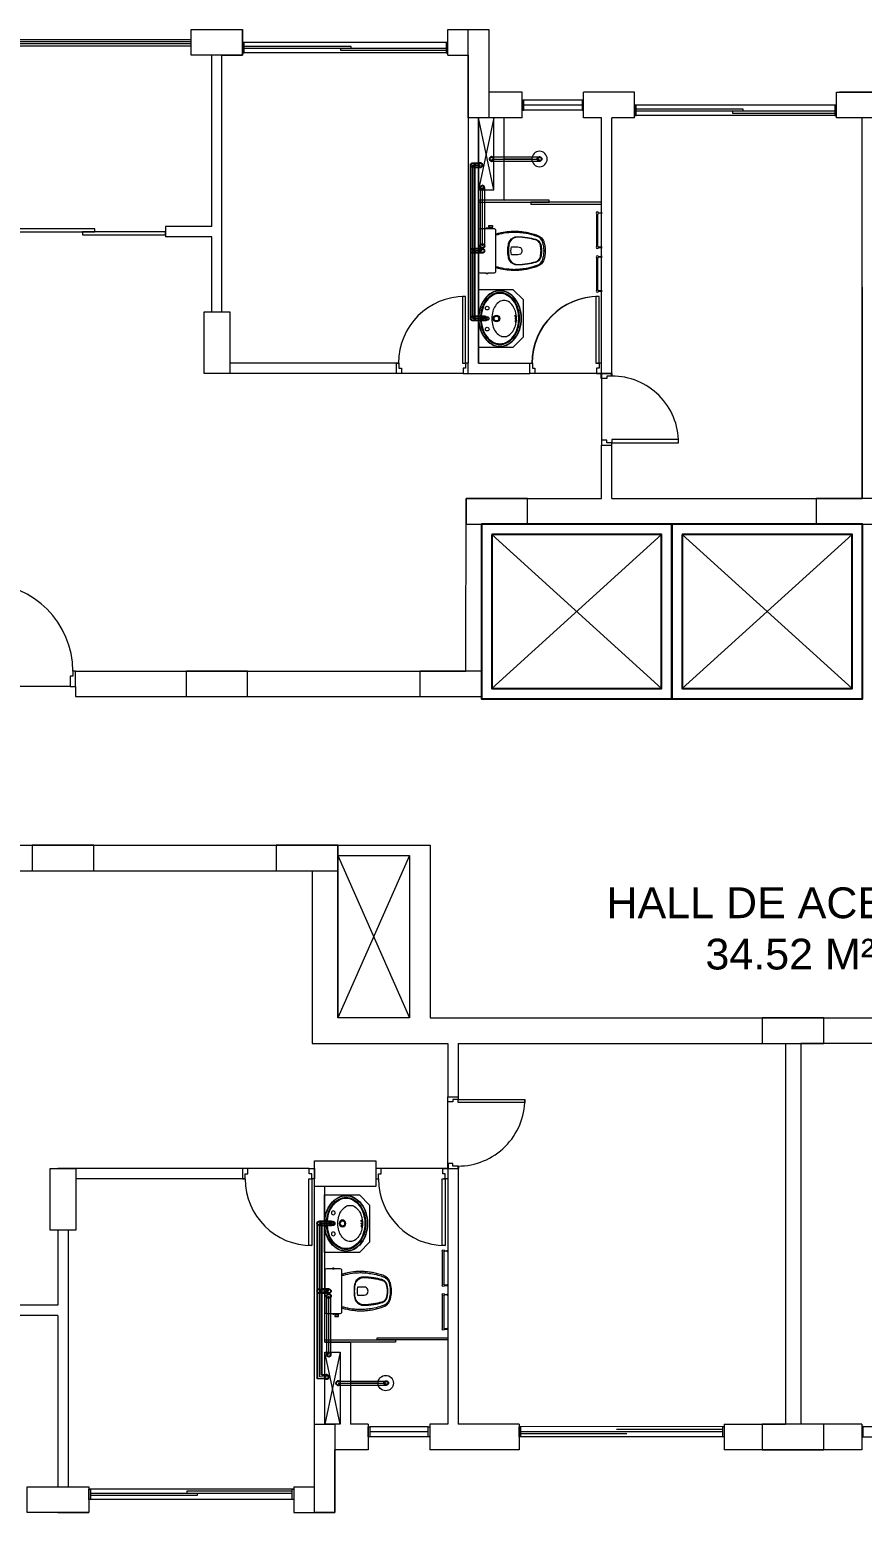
# Model space of a CAD drawing. Header units: millimetres. Extents: x 2878 to 6301, y 540 to 1980.
# Drawn here: x 2934.37 to 2942.49, y 801.2 to 815.65 of the extents above; entities that cross this region are included whole.
import ezdxf

# ---------------------------------------------------------------- set-up
doc = ezdxf.new("R2010")
doc.units = ezdxf.units.MM
doc.header["$LTSCALE"] = 4
for name, color, linetype, lineweight in [('ALVENARIA', 4, 'Continuous', 20), ('ALVENARIA EM VISTA', 1, 'Continuous', 5), ('COTAS', 35, 'Continuous', 5), ('grosso', 1, 'Continuous', 25), ('JANELA', 2, 'Continuous', 20), ('PILAR', 1, 'Continuous', 5), ('PORTA', 2, 'Continuous', 20), ('SOLEIRA', 1, 'Continuous', 5)]:
    doc.layers.add(name, color=color, linetype=linetype, lineweight=lineweight)
doc.styles.get("Standard").update_dxf_attribs({"font": 'arial.ttf'})

# ---------------------------------------------------------------- blocks, each defined once
blk = doc.blocks.new('Pia22')
at = {"layer": 'COTAS'}
for points in [[(0, -0.409, 0.077226), (0.105, -0.393, 0.087001), (0.188, -0.349, 0.105687), (0.247, -0.28, 0.12418), (0.266, -0.204, 0.12418), (0.247, -0.129, 0.105687), (0.188, -0.06, 0.087001), (0.105, -0.016, 0.077226), (0, 0, 0.077226), (-0.105, -0.016, 0.087001), (-0.188, -0.06, 0.105687), (-0.247, -0.129, 0.12418), (-0.266, -0.204, 0.12418), (-0.247, -0.28, 0.105687), (-0.188, -0.349, 0.087001), (-0.105, -0.393, 0.077226)], [(0, -0.406, 0.077226), (0.104, -0.39, 0.087001), (0.186, -0.347, 0.105687), (0.245, -0.279, 0.12418), (0.263, -0.204, 0.12418), (0.245, -0.13, 0.105687), (0.186, -0.062, 0.087001), (0.104, -0.019, 0.077226), (0, -0.003, 0.077226), (-0.104, -0.019, 0.087001), (-0.186, -0.062, 0.105687), (-0.245, -0.13, 0.12418), (-0.263, -0.204, 0.12418), (-0.245, -0.279, 0.105687), (-0.186, -0.347, 0.087001), (-0.104, -0.39, 0.077226)], [(0, -0.391, 0.077226), (0.099, -0.376, 0.087001), (0.177, -0.335, 0.105687), (0.231, -0.271, 0.12418), (0.248, -0.204, 0.12418), (0.231, -0.138, 0.105687), (0.177, -0.074, 0.087001), (0.099, -0.033, 0.077226), (0, -0.018, 0.077226), (-0.099, -0.033, 0.087001), (-0.177, -0.074, 0.105687), (-0.231, -0.138, 0.12418), (-0.248, -0.204, 0.12418), (-0.231, -0.271, 0.105687), (-0.177, -0.335, 0.087001), (-0.099, -0.376, 0.077226)], [(0, -0.383, 0.077226), (0.097, -0.368, 0.087001), (0.172, -0.329, 0.105687), (0.224, -0.268, 0.12418), (0.24, -0.204, 0.12418), (0.224, -0.141, 0.105687), (0.172, -0.08, 0.087001), (0.097, -0.041, 0.077226), (0, -0.026, 0.077226), (-0.097, -0.041, 0.087001), (-0.172, -0.08, 0.105687), (-0.224, -0.141, 0.12418), (-0.24, -0.204, 0.12418), (-0.224, -0.268, 0.105687), (-0.172, -0.329, 0.087001), (-0.097, -0.368, 0.077226)], [(0, -0.361, 0.068578), (0.069, -0.351, 0.0807), (0.122, -0.326, 0.107046), (0.161, -0.286, 0.137927), (0.173, -0.244, 0.137927), (0.161, -0.201, 0.107046), (0.122, -0.161, 0.0807), (0.069, -0.136, 0.068578), (0, -0.127, 0.068578), (-0.069, -0.136, 0.0807), (-0.122, -0.161, 0.107046), (-0.161, -0.201, 0.137927), (-0.172, -0.244, 0.137927), (-0.161, -0.286, 0.107046), (-0.122, -0.326, 0.0807), (-0.069, -0.351, 0.068578)], [(-0.025, -0.356, 0.051763), (-0.022, -0.355, 0.065619), (-0.02, -0.354, 0.104501), (-0.018, -0.353, 0.173031), (-0.017, -0.352, 0.173031), (-0.018, -0.35, 0.104501), (-0.02, -0.349, 0.065619), (-0.022, -0.348, 0.051763), (-0.025, -0.348, 0.051763), (-0.028, -0.348, 0.065619), (-0.03, -0.349, 0.104501), (-0.032, -0.35, 0.173031), (-0.032, -0.352, 0.173031), (-0.032, -0.353, 0.104501), (-0.03, -0.354, 0.065619), (-0.028, -0.355, 0.051763)], [(0, -0.357, 0.051763), (0.003, -0.356, 0.065619), (0.005, -0.356, 0.104501), (0.007, -0.354, 0.173031), (0.008, -0.353, 0.173031), (0.007, -0.352, 0.104501), (0.005, -0.35, 0.065619), (0.003, -0.35, 0.051763), (0, -0.349, 0.051763), (-0.003, -0.35, 0.065619), (-0.005, -0.35, 0.104501), (-0.007, -0.352, 0.173031), (-0.007, -0.353, 0.173031), (-0.007, -0.354, 0.104501), (-0.005, -0.356, 0.065619), (-0.003, -0.356, 0.051763)], [(0.025, -0.356, -0.051763), (0.022, -0.355, -0.065619), (0.02, -0.354, -0.104501), (0.018, -0.353, -0.173031), (0.018, -0.352, -0.173031), (0.018, -0.35, -0.104501), (0.02, -0.349, -0.065619), (0.022, -0.348, -0.051763), (0.025, -0.348, -0.051763), (0.028, -0.348, -0.065619), (0.03, -0.349, -0.104501), (0.032, -0.35, -0.173031), (0.033, -0.352, -0.173031), (0.032, -0.353, -0.104501), (0.03, -0.354, -0.065619), (0.028, -0.355, -0.051763)]]:
    blk.add_lwpolyline(points, format="xyb", close=True, dxfattribs=at)
for centre, radius in [((-0.1, -0.083), 0.0177), ((0, -0.171), 0.032), ((0, -0.083), 0.0177), ((0.1, -0.083), 0.0177), ((0, -0.171), 0.0225)]:
    blk.add_circle(centre, radius, dxfattribs=at)
blk = doc.blocks.new('01Chuv_p')
at = {"const_width": 0.015}
blk.add_lwpolyline([(-0.27, 0), (0, 0)], dxfattribs=at)
blk.add_circle((-0.345, 0), 0.075)
blk = doc.blocks.new('P70D')
for points in [[(-0.025, 0.15), (-0.025, 0.8), (-0.055, 0.8), (-0.055, 0.15)], [(-0.7, 0.15), (-0.675, 0.15), (-0.675, 0.1), (-0.65, 0.1), (-0.65, 0.05), (-0.7, 0.05)], [(0, 0.15), (-0.025, 0.15), (-0.025, 0.1), (-0.05, 0.1), (-0.05, 0.05), (0, 0.05)]]:
    blk.add_lwpolyline(points, close=True)
blk = doc.blocks.new('P90D')
for points in [[(-0.025, 0.15), (-0.025, 1), (-0.055, 1), (-0.055, 0.15)], [(-0.9, 0.15), (-0.875, 0.15), (-0.875, 0.1), (-0.85, 0.1), (-0.85, 0), (-0.9, 0)], [(0, 0.15), (-0.025, 0.15), (-0.025, 0.1), (-0.05, 0.1), (-0.05, 0), (0, 0)]]:
    blk.add_lwpolyline(points, close=True)
blk = doc.blocks.new('VASO_P11')
for points in [[(0, -0.17), (0.205, -0.17, 0.059373), (0.21, -0.169, 0.333509), (0.222, -0.154), (0.222, -0.136), (0.222, -0.105), (0.222, -0.094), (0.225, -0.094, 0.252251), (0.225, -0.094, 0.160103), (0.228, -0.085, 0.160103), (0.225, -0.076, 0.252251), (0.225, -0.076), (0.222, -0.076), (0.222, -0.017, 0.327853), (0.207, 0, 0.087637), (0.204, 0), (0, 0), (-0.204, 0, 0.087637), (-0.207, 0, 0.327853), (-0.222, -0.017), (-0.222, -0.076), (-0.225, -0.076, 0.252251), (-0.225, -0.076, 0.160103), (-0.228, -0.085, 0.160103), (-0.225, -0.094, 0.252251), (-0.225, -0.094), (-0.222, -0.094), (-0.222, -0.105), (-0.236, -0.105), (-0.236, -0.102), (-0.252, -0.102), (-0.252, -0.12), (-0.252, -0.138), (-0.236, -0.138), (-0.236, -0.136), (-0.222, -0.136), (-0.222, -0.154, 0.333509), (-0.21, -0.169, 0.059373), (-0.205, -0.17)], [(0, -0.291, 0.041331), (-0.061, -0.296, 0.129345), (-0.104, -0.313, 0.234638), (-0.14, -0.385, 0.044666), (-0.132, -0.486, 0.031515), (-0.114, -0.566, 0.151063), (-0.095, -0.599, 0.148094), (-0.059, -0.619, 0.031073), (-0.045, -0.621, 0.035055), (0, -0.626, 0.035055), (0.045, -0.621, 0.031073), (0.059, -0.619, 0.148094), (0.095, -0.599, 0.151063), (0.114, -0.566, 0.031515), (0.132, -0.486, 0.044666), (0.14, -0.385, 0.234638), (0.104, -0.313, 0.129345), (0.061, -0.296, 0.041331)], [(0, -0.297, -0.041434), (0.06, -0.302, -0.129651), (0.1, -0.317, -0.234583), (0.135, -0.385, -0.044678), (0.126, -0.485, -0.031614), (0.108, -0.565, -0.152477), (0.091, -0.595, -0.148725), (0.057, -0.613, -0.031624), (0.044, -0.615, -0.035113), (0, -0.62, -0.035113), (-0.044, -0.615, -0.031624), (-0.057, -0.613, -0.148725), (-0.091, -0.595, -0.152477), (-0.108, -0.565, -0.031614), (-0.126, -0.485, -0.044678), (-0.135, -0.385, -0.234583), (-0.1, -0.317, -0.129651), (-0.06, -0.302, -0.041434)], [(-0.04, -0.391, 0.164444), (-0.032, -0.415, 0.245936), (0, -0.43, 0.245936), (0.032, -0.415, 0.164444), (0.04, -0.391), (0.04, -0.326, 0.108885), (-0.04, -0.326)]]:
    blk.add_lwpolyline(points, format="xyb", close=True)
for points in [[(-0.236, -0.105), (-0.236, -0.12), (-0.236, -0.136)], [(-0.224, -0.093), (-0.224, -0.085), (-0.224, -0.077)], [(-0.222, -0.076), (-0.222, -0.094)], [(-0.222, -0.105), (-0.222, -0.136)], [(0.222, -0.076), (0.222, -0.094)], [(0.224, -0.093), (0.224, -0.085), (0.224, -0.077)]]:
    blk.add_lwpolyline(points)
for points in [[(-0.167, -0.17, -0.003882), (-0.176, -0.205, 0.024258), (-0.19, -0.285, 0.02486), (-0.195, -0.335, 0.033324), (-0.194, -0.385, 0.02486), (-0.191, -0.425, 0.012268), (-0.184, -0.475, 0.015806), (-0.173, -0.525, 0.026699), (-0.157, -0.575, 0.021919), (-0.149, -0.595, 0.174675), (-0.1, -0.644, 0.045452), (-0.07, -0.653, 0.022856), (-0.057, -0.656, 0.041289), (-0.03, -0.66, 0.052091), (-0.023, -0.661, 0.04333), (0, -0.661, 0.04333), (0.023, -0.661, 0.052091), (0.03, -0.66, 0.041289), (0.057, -0.656, 0.022856), (0.07, -0.653, 0.045452), (0.1, -0.644, 0.174675), (0.149, -0.595, 0.021919), (0.157, -0.575, 0.026699), (0.173, -0.525, 0.015806), (0.184, -0.475, 0.012268), (0.191, -0.425, 0.02486), (0.194, -0.385, 0.033324), (0.195, -0.335, 0.02486), (0.19, -0.285, 0.024258), (0.176, -0.205, -0.003882), (0.167, -0.17)], [(0.155, -0.173, 0.003849), (0.165, -0.208, -0.027799), (0.18, -0.298, -0.018883), (0.183, -0.336, -0.033646), (0.182, -0.384, -0.016781), (0.18, -0.411, -0.015438), (0.172, -0.473, -0.023716), (0.154, -0.546, -0.013571), (0.146, -0.571, -0.02186), (0.139, -0.59, -0.173345), (0.095, -0.633, -0.045814), (0.067, -0.641, -0.024058), (0.055, -0.644, -0.042614), (0.029, -0.648, -0.066108), (0.023, -0.649, -0.047154), (0, -0.649, -0.047154), (-0.023, -0.649, -0.066108), (-0.029, -0.648, -0.042614), (-0.055, -0.644, -0.024058), (-0.067, -0.641, -0.045814), (-0.095, -0.633, -0.173345), (-0.139, -0.59, -0.02186), (-0.146, -0.571, -0.013571), (-0.154, -0.546, -0.023716), (-0.172, -0.473, -0.015438), (-0.18, -0.411, -0.016781), (-0.182, -0.384, -0.033646), (-0.183, -0.336, -0.018883), (-0.18, -0.298, -0.027799), (-0.165, -0.208, 0.003849), (-0.155, -0.173)]]:
    blk.add_lwpolyline(points, format="xyb")
blk = doc.blocks.new('BATH_towel_013')
for points in [[(-0.001, 0.421), (-0.001, 0.382), (0.004, 0.382), (0.004, 0.421)], [(0.014, 0.406), (0.014, 0.397), (0.072, 0.397), (0.072, 0.406)], [(-0.001, -0.381), (-0.001, -0.342), (0.004, -0.342), (0.004, -0.381)], [(0.014, -0.366), (0.014, -0.357), (0.072, -0.357), (0.072, -0.366)]]:
    blk.add_lwpolyline(points, close=True)
for points in [[(0.085, -0.339), (0.085, 0.379)], [(0.113, 0.379), (0.113, -0.339)]]:
    blk.add_lwpolyline(points)
for centre in [(0.099, 0.401), (0.099, -0.361)]:
    blk.add_circle(centre, 0.026)
for centre in [(0.001, 0.401), (0.001, -0.361)]:
    blk.add_arc(centre, 0.013, 281.9596, 78.0404)
blk = doc.blocks.new('PILAR')
at = {"layer": 'PILAR', "ltscale": 0.01}
blk.add_lwpolyline([(-0.15, 0), (0.1, 0), (0.1, -0.6), (-0.15, -0.6)], close=True, dxfattribs=at)

msp = doc.modelspace()

# ---------------------------------------------------------------- linework, layer by layer
for p, q in [((2939.949, 812.25), (2939.949, 812.3)), ((2940.049, 812.275), (2940.049, 812.3)), ((2938.45, 804.6), (2938.45, 804.55)), ((2938.55, 804.575), (2938.55, 804.55))]:
    msp.add_line(p, q)
at = {"color": 7, "ltscale": 200}
for points in [[(2938.778, 810.83), (2938.778, 809.13), (2940.634, 809.13), (2940.634, 810.83)], [(2940.634, 810.83), (2940.634, 809.13), (2942.49, 809.13), (2942.49, 810.83)], [(2938.878, 810.73), (2938.878, 809.23), (2940.534, 809.23), (2940.534, 810.73)], [(2940.734, 810.73), (2940.734, 809.23), (2942.39, 809.231), (2942.39, 810.731)]]:
    msp.add_lwpolyline(points, close=True, dxfattribs=at)
at = {"layer": 'ALVENARIA'}
for p, q in [((2936.149, 815.651), (2936.149, 815.651)), ((2936.149, 815.651), (2936.449, 815.651)), ((2938.449, 815.651), (2938.849, 815.651)), ((2938.849, 815.651), (2938.849, 814.94)), ((2936.149, 813.731), (2936.149, 815.401)), ((2936.249, 812.901), (2936.249, 815.401)), ((2936.249, 815.401), (2936.449, 815.401)), ((2938.449, 815.401), (2938.649, 815.401)), ((2938.649, 815.401), (2938.649, 812.4)), ((2939.174, 815.04), (2938.849, 815.04)), ((2940.269, 815.04), (2939.774, 815.04)), ((2942.739, 815.04), (2942.269, 815.04)), ((2938.749, 812.4), (2938.749, 814.79)), ((2939.174, 814.79), (2938.849, 814.79)), ((2939.949, 814.79), (2939.774, 814.79)), ((2939.949, 812.4), (2939.949, 814.79)), ((2940.269, 814.79), (2940.049, 814.79)), ((2940.049, 812.3), (2940.049, 814.79)), ((2942.489, 811.08), (2942.489, 814.79)), ((2938.749, 813.99), (2938.749, 812.4)), ((2936.149, 813.731), (2935.699, 813.731)), ((2936.149, 813.631), (2935.699, 813.631)), ((2936.149, 812.901), (2936.149, 813.631)), ((2942.49, 811.08), (2942.49, 813.141)), ((2937.949, 812.301), (2936.149, 812.301)), ((2937.974, 812.401), (2936.324, 812.401)), ((2938.649, 812.301), (2939.249, 812.301)), ((2938.749, 812.4), (2939.249, 812.4)), ((2938.627, 809.4), (2938.628, 811.081)), ((2938.777, 809.15), (2938.778, 810.83)), ((2938.778, 810.83), (2942.49, 810.83)), ((2934.82, 809.4), (2938.627, 809.4)), ((2934.82, 809.15), (2938.777, 809.15)), ((2933.32, 807.701), (2937.378, 807.701)), ((2937.378, 807.701), (2937.378, 806.02)), ((2937.378, 807.701), (2938.278, 807.701)), ((2938.278, 807.701), (2938.278, 806.02)), ((2933.32, 807.451), (2937.128, 807.451)), ((2937.128, 807.451), (2937.128, 805.77)), ((2938.278, 806.02), (2946.252, 806.021)), ((2941.74, 805.771), (2941.74, 802.061)), ((2941.889, 805.771), (2941.89, 802.061)), ((2941.89, 805.771), (2941.89, 802.061)), ((2936.45, 804.55), (2934.65, 804.55)), ((2938.55, 804.55), (2938.55, 802.06)), ((2936.475, 804.45), (2934.825, 804.45)), ((2937.15, 801.45), (2937.15, 804.45)), ((2937.25, 802.86), (2937.25, 804.375)), ((2938.45, 804.45), (2938.45, 802.06)), ((2934.65, 803.95), (2934.65, 803.22)), ((2934.75, 803.95), (2934.75, 801.45)), ((2934.65, 803.22), (2934.2, 803.22)), ((2934.65, 803.12), (2934.2, 803.12)), ((2934.65, 803.12), (2934.65, 801.45)), ((2937.675, 802.06), (2937.5, 802.06)), ((2938.45, 802.06), (2938.275, 802.06)), ((2937.675, 801.81), (2937.349, 801.81)), ((2937.35, 801.2), (2937.349, 801.81)), ((2939.145, 801.81), (2938.275, 801.81)), ((2942.485, 801.811), (2941.145, 801.811)), ((2934.75, 801.45), (2934.95, 801.45)), ((2936.95, 801.45), (2937.15, 801.45)), ((2934.65, 801.2), (2934.95, 801.2)), ((2936.95, 801.2), (2937.349, 801.2))]:
    msp.add_line(p, q, dxfattribs=at)
at = {"layer": 'ALVENARIA', "ltscale": 200}
for p, q in [((2936.449, 815.401), (2936.449, 815.651)), ((2938.449, 815.401), (2938.449, 815.651)), ((2939.174, 814.79), (2939.174, 815.04)), ((2939.774, 814.79), (2939.774, 815.04)), ((2940.269, 814.79), (2940.269, 815.04)), ((2942.239, 814.79), (2942.239, 815.04)), ((2938.999, 813.99), (2938.999, 814.79)), ((2942.489, 814.79), (2942.269, 814.79)), ((2938.749, 813.991), (2938.999, 813.99)), ((2935.699, 813.731), (2935.699, 813.631)), ((2937.25, 802.86), (2937.5, 802.86)), ((2937.5, 802.86), (2937.5, 802.06)), ((2937.675, 802.06), (2937.675, 801.81)), ((2938.275, 802.06), (2938.275, 801.81)), ((2939.145, 802.06), (2939.145, 801.81)), ((2941.145, 802.061), (2941.145, 801.811)), ((2942.485, 802.061), (2942.485, 801.811)), ((2934.95, 801.45), (2934.95, 801.2)), ((2936.95, 801.45), (2936.95, 801.2))]:
    msp.add_line(p, q, dxfattribs=at)
at = {"layer": 'ALVENARIA', "color": 5, "ltscale": 90}
for p, q in [((2938.694, 812.835), (2938.694, 814.331)), ((2938.785, 813.495), (2938.694, 813.495)), ((2938.812, 812.835), (2938.694, 812.835)), ((2937.316, 804.016), (2937.198, 804.016)), ((2937.198, 804.016), (2937.198, 802.52)), ((2937.29, 803.356), (2937.198, 803.356))]:
    msp.add_line(p, q, dxfattribs=at)
at = {"layer": 'ALVENARIA', "color": 5}
for p, q in [((2938.694, 814.331), (2938.769, 814.331)), ((2938.749, 814.351), (2938.749, 814.311)), ((2937.273, 802.519), (2937.198, 802.52))]:
    msp.add_line(p, q, dxfattribs=at)
at = {"layer": 'ALVENARIA', "color": 7, "ltscale": 90}
for p, q in [((2938.876, 814.41), (2939.344, 814.41)), ((2938.876, 814.37), (2939.344, 814.37)), ((2937.38, 802.48), (2937.849, 802.48)), ((2937.38, 802.44), (2937.849, 802.44))]:
    msp.add_line(p, q, dxfattribs=at)
at = {"layer": 'ALVENARIA', "color": 1, "ltscale": 90}
for p, q in [((2938.876, 814.39), (2939.344, 814.39)), ((2937.38, 802.46), (2937.849, 802.46))]:
    msp.add_line(p, q, dxfattribs=at)
at = {"layer": 'ALVENARIA', "color": 1}
for p, q in [((2938.896, 814.37), (2938.896, 814.41)), ((2937.4, 802.48), (2937.4, 802.44))]:
    msp.add_line(p, q, dxfattribs=at)
at = {"layer": 'ALVENARIA', "color": 7}
for p, q in [((2938.766, 814.111), (2938.766, 813.543)), ((2938.806, 814.111), (2938.806, 813.543)), ((2937.27, 802.739), (2937.27, 803.308)), ((2937.31, 802.74), (2937.31, 803.308)), ((2937.27, 802.5), (2937.178, 802.5))]:
    msp.add_line(p, q, dxfattribs=at)
at = {"layer": 'ALVENARIA', "color": 3}
for p, q in [((2938.786, 814.111), (2938.786, 813.543)), ((2937.29, 802.74), (2937.29, 803.308))]:
    msp.add_line(p, q, dxfattribs=at)
at = {"layer": 'ALVENARIA', "ltscale": 0.03}
for p, q in [((2940.049, 812.3), (2939.449, 812.3)), ((2938.628, 811.081), (2939.949, 811.08)), ((2940.049, 811.08), (2942.489, 811.08)), ((2937.128, 805.77), (2938.449, 805.77)), ((2938.55, 805.77), (2941.74, 805.771)), ((2941.89, 805.771), (2941.89, 805.771)), ((2945.08, 805.77), (2941.89, 805.77))]:
    msp.add_line(p, q, dxfattribs=at)
at = {"layer": 'ALVENARIA', "ltscale": 0.01}
for p, q in [((2939.949, 812.4), (2939.909, 812.4)), ((2939.949, 811.08), (2939.949, 811.6)), ((2940.049, 811.08), (2940.049, 811.6)), ((2938.449, 805.77), (2938.449, 805.25)), ((2938.55, 805.77), (2938.55, 805.25)), ((2938.45, 804.55), (2938.4, 804.55)), ((2938.45, 804.45), (2938.41, 804.45)), ((2939.145, 802.06), (2938.55, 802.06)), ((2941.145, 802.061), (2941.74, 802.061)), ((2942.485, 802.061), (2941.89, 802.061))]:
    msp.add_line(p, q, dxfattribs=at)
at = {"layer": 'ALVENARIA', "ltscale": 0.5}
msp.add_line((2934.82, 809.25), (2934.82, 809.15), dxfattribs=at)
at = {"layer": 'ALVENARIA EM VISTA'}
for p, q in [((2935.949, 815.551), (2932.139, 815.551)), ((2935.949, 815.531), (2932.139, 815.531)), ((2935.949, 815.511), (2932.139, 815.511)), ((2935.949, 815.491), (2932.139, 815.491))]:
    msp.add_line(p, q, dxfattribs=at)
at = {"layer": 'COTAS', "ltscale": 200}
for p, q in [((2937.508, 815.486), (2936.466, 815.486)), ((2937.458, 815.466), (2936.466, 815.466)), ((2938.433, 815.446), (2937.408, 815.446)), ((2938.433, 815.466), (2937.458, 815.466)), ((2941.327, 814.875), (2940.286, 814.875)), ((2941.277, 814.855), (2940.286, 814.855)), ((2942.223, 814.835), (2941.227, 814.835)), ((2942.223, 814.855), (2941.277, 814.855)), ((2942.239, 814.855), (2942.239, 814.855)), ((2942.239, 814.835), (2942.239, 814.835)), ((2934.82, 809.25), (2934.82, 809.4)), ((2941.131, 802.006), (2940.095, 802.006)), ((2940.145, 801.986), (2939.159, 801.986)), ((2940.195, 801.966), (2939.159, 801.965)), ((2941.131, 801.986), (2940.145, 801.986)), ((2935.958, 801.385), (2934.966, 801.385)), ((2936.008, 801.365), (2934.966, 801.365)), ((2936.934, 801.405), (2935.908, 801.405)), ((2936.934, 801.385), (2935.958, 801.385))]:
    msp.add_line(p, q, dxfattribs=at)
at = {"layer": 'COTAS', "ltscale": 0.03}
for p, q in [((2937.408, 815.446), (2937.408, 815.466)), ((2937.508, 815.466), (2937.508, 815.486)), ((2939.758, 814.915), (2939.191, 814.915)), ((2941.327, 814.855), (2941.327, 814.875)), ((2941.227, 814.835), (2941.227, 814.855)), ((2938.259, 801.985), (2937.691, 801.985)), ((2935.908, 801.405), (2935.908, 801.385)), ((2936.008, 801.385), (2936.008, 801.365))]:
    msp.add_line(p, q, dxfattribs=at)
at = {"layer": 'COTAS', "ltscale": 0.01}
for p, q in [((2938.899, 814.09), (2938.749, 814.79)), ((2938.899, 814.79), (2938.749, 814.09)), ((2937.4, 802.76), (2937.25, 802.06)), ((2937.4, 802.06), (2937.25, 802.76))]:
    msp.add_line(p, q, dxfattribs=at)
at = {"layer": 'COTAS'}
for p, q in [((2938.078, 807.601), (2937.378, 806.021)), ((2937.378, 807.601), (2938.078, 806.021))]:
    msp.add_line(p, q, dxfattribs=at)
at = {"layer": 'COTAS', "ltscale": 200}
for points in [[(2938.899, 814.09), (2938.899, 814.79), (2938.749, 814.79), (2938.749, 814.09)], [(2937.4, 802.76), (2937.4, 802.06), (2937.25, 802.06), (2937.25, 802.76)]]:
    msp.add_lwpolyline(points, close=True, dxfattribs=at)
at = {"layer": 'COTAS'}
for points in [[(2939.439, 813.99), (2938.749, 813.99), (2938.749, 813.97), (2939.439, 813.97)], [(2939.949, 813.97), (2939.259, 813.97), (2939.259, 813.95), (2939.949, 813.95)], [(2938.749, 812.556), (2939.087, 812.556), (2939.187, 812.656), (2939.187, 813.016), (2939.087, 813.116), (2938.749, 813.116)], [(2938.078, 807.601), (2938.078, 806.021), (2937.378, 806.021), (2937.378, 807.601)], [(2937.249, 804.295), (2937.588, 804.295), (2937.688, 804.195), (2937.688, 803.834), (2937.588, 803.734), (2937.249, 803.734)], [(2937.94, 802.86), (2937.25, 802.86), (2937.25, 802.88), (2937.94, 802.88)], [(2938.45, 802.88), (2937.76, 802.88), (2937.76, 802.9), (2938.45, 802.9)]]:
    msp.add_lwpolyline(points, close=True, dxfattribs=at)
at = {"layer": 'grosso', "color": 7}
for p, q in [((2938.674, 813.495), (2938.674, 814.331)), ((2938.694, 814.351), (2938.766, 814.351)), ((2938.714, 813.515), (2938.714, 814.331)), ((2938.714, 814.311), (2938.766, 814.311)), ((2938.674, 812.835), (2938.674, 813.495)), ((2938.786, 813.515), (2938.714, 813.515)), ((2938.714, 812.835), (2938.714, 813.475)), ((2938.786, 813.475), (2938.714, 813.475)), ((2938.812, 812.855), (2938.694, 812.855)), ((2938.812, 812.815), (2938.694, 812.815)), ((2937.316, 804.036), (2937.198, 804.036)), ((2937.178, 804.016), (2937.178, 803.356)), ((2937.316, 803.996), (2937.198, 803.996)), ((2937.218, 804.016), (2937.218, 803.376)), ((2937.178, 803.356), (2937.178, 802.5)), ((2937.29, 803.376), (2937.218, 803.376)), ((2937.29, 803.336), (2937.218, 803.336)), ((2937.218, 803.336), (2937.218, 802.54)), ((2937.218, 802.54), (2937.27, 802.54))]:
    msp.add_line(p, q, dxfattribs=at)
for centre in [(2938.694, 814.331), (2939.344, 814.39), (2938.786, 813.543), (2938.786, 813.495), (2938.694, 812.835), (2938.812, 812.835), (2937.198, 804.016), (2937.316, 804.016), (2937.29, 803.356), (2937.29, 803.308), (2937.849, 802.46)]:
    msp.add_circle(centre, 0.02, dxfattribs=at)
at = {"layer": 'grosso', "color": 0}
for centre in [(2938.694, 813.495), (2937.198, 803.356)]:
    msp.add_circle(centre, 0.02, dxfattribs=at)
at = {"layer": 'grosso', "color": 7}
for centre, start, end in [((2938.769, 814.331), 210, 150), ((2938.876, 814.39), 30, 330), ((2938.786, 814.111), 300, 240), ((2937.29, 802.74), 120, 60), ((2937.27, 802.52), 210, 150), ((2937.38, 802.46), 30, 330)]:
    msp.add_arc(centre, 0.02, start, end, dxfattribs=at)
at = {"layer": 'JANELA', "ltscale": 200}
for p, q in [((2938.449, 815.526), (2936.449, 815.526)), ((2938.449, 815.426), (2936.449, 815.426)), ((2942.239, 814.915), (2940.269, 814.915)), ((2942.239, 814.815), (2940.269, 814.815)), ((2941.145, 802.036), (2939.145, 802.035)), ((2942.485, 802.036), (2944.485, 802.035)), ((2941.145, 801.936), (2939.145, 801.935)), ((2942.485, 801.936), (2944.485, 801.935)), ((2936.95, 801.425), (2934.95, 801.425)), ((2936.95, 801.325), (2934.95, 801.325))]:
    msp.add_line(p, q, dxfattribs=at)
at = {"layer": 'JANELA', "ltscale": 0.03}
for p, q in [((2939.758, 814.965), (2939.191, 814.965)), ((2939.758, 814.865), (2939.191, 814.865)), ((2938.259, 802.035), (2937.691, 802.035)), ((2938.259, 801.935), (2937.691, 801.935))]:
    msp.add_line(p, q, dxfattribs=at)
for points in [[(2936.449, 815.426), (2936.466, 815.426), (2936.466, 815.526), (2936.449, 815.526)], [(2938.433, 815.426), (2938.449, 815.426), (2938.449, 815.526), (2938.433, 815.526)], [(2939.174, 814.865), (2939.191, 814.865), (2939.191, 814.965), (2939.174, 814.965)], [(2939.758, 814.865), (2939.774, 814.865), (2939.774, 814.965), (2939.758, 814.965)], [(2940.269, 814.815), (2940.286, 814.815), (2940.286, 814.915), (2940.269, 814.915)], [(2942.223, 814.815), (2942.239, 814.815), (2942.239, 814.915), (2942.223, 814.915)], [(2937.675, 802.035), (2937.691, 802.035), (2937.691, 801.935), (2937.675, 801.935)], [(2938.259, 802.035), (2938.275, 802.035), (2938.275, 801.935), (2938.259, 801.935)], [(2939.145, 802.035), (2939.159, 802.035), (2939.159, 801.935), (2939.145, 801.935)], [(2941.131, 802.036), (2941.145, 802.036), (2941.145, 801.936), (2941.131, 801.936)], [(2942.499, 802.036), (2942.485, 802.036), (2942.485, 801.936), (2942.499, 801.936)], [(2934.95, 801.425), (2934.966, 801.425), (2934.966, 801.325), (2934.95, 801.325)], [(2936.934, 801.425), (2936.95, 801.425), (2936.95, 801.325), (2936.934, 801.325)]]:
    msp.add_lwpolyline(points, close=True, dxfattribs=at)
at = {"layer": 'PILAR', "color": 1, "ltscale": 0.01}
for points in [[(2935.949, 815.401), (2935.949, 815.651), (2936.449, 815.651), (2936.449, 815.401)], [(2938.649, 815.651), (2938.849, 815.651), (2938.849, 814.79), (2938.649, 814.79)], [(2942.239, 814.79), (2942.239, 815.04), (2942.739, 815.04), (2942.739, 814.79)], [(2937.15, 802.06), (2937.35, 802.06), (2937.35, 801.2), (2937.15, 801.2)]]:
    msp.add_lwpolyline(points, close=True, dxfattribs=at)
at = {"layer": 'PORTA'}
for points in [[(2934.199, 813.711), (2934.199, 813.681), (2935.009, 813.681), (2935.009, 813.711)], [(2934.889, 813.681), (2934.889, 813.651), (2935.699, 813.651), (2935.699, 813.681)]]:
    msp.add_lwpolyline(points, close=True, dxfattribs=at)
at = {"layer": 'PORTA', "ltscale": 9}
for centre, start, end in [((2938.619, 812.401), 90, 180), ((2939.919, 812.4), 90, 180), ((2939.923, 812.4), 90, 180), ((2940.049, 811.625), 0, 90.0001), ((2938.55, 805.225), 269.9999, 0), ((2937.125, 804.45), 180, 270), ((2938.425, 804.45), 180, 270)]:
    msp.add_arc(centre, 0.65, start, end, dxfattribs=at)
at = {"layer": 'PORTA'}
msp.add_arc((2933.945, 809.4), 0.85, 0, 90, dxfattribs=at)
at = {"layer": 'SOLEIRA', "ltscale": 0.03}
for p, q in [((2938.599, 812.301), (2937.999, 812.301)), ((2939.899, 812.3), (2939.299, 812.3)), ((2939.949, 812.25), (2939.949, 811.65)), ((2934.77, 809.25), (2933.97, 809.25)), ((2938.45, 804.6), (2938.45, 805.2)), ((2937.1, 804.55), (2936.5, 804.55)), ((2938.4, 804.55), (2937.8, 804.55))]:
    msp.add_line(p, q, dxfattribs=at)
at = {"layer": 'SOLEIRA', "ltscale": 0.01}
for p, q in [((2938.878, 810.73), (2940.534, 809.23)), ((2940.534, 810.73), (2938.878, 809.23)), ((2942.39, 810.731), (2940.734, 809.23)), ((2940.734, 810.73), (2942.39, 809.231))]:
    msp.add_line(p, q, dxfattribs=at)

# ---------------------------------------------------------------- block references
at = {"layer": 'COTAS', "color": 3, "xscale": -1}
msp.add_blockref('01Chuv_p', (2938.999, 814.39), dxfattribs=at)
at = {"layer": 'COTAS', "color": 3, "xscale": -0.4366151978494348, "yscale": 0.4366151978494348, "zscale": 0.4366151978494348}
for p in [(2939.949, 813.688), (2939.949, 813.261)]:
    msp.add_blockref('BATH_towel_013', p, dxfattribs=at)
at = {"layer": 'COTAS', "yscale": 0.9833585476547761, "zscale": 0.9833585476547761, "rotation": 90}
for p, xscale in [((2938.749, 813.495), -0.9833585476547761), ((2937.25, 803.356), 0.9833585476547761)]:
    msp.add_blockref('VASO_P11', p, dxfattribs=dict(at, xscale=xscale))
at = {"layer": 'COTAS', "color": 3}
for name, p, xscale, yscale, zscale, rotation in [('Pia22', (2938.749, 812.835), 1.024, 1.024, 1.024, 90.00000000000001), ('BATH_towel_013', (2938.449, 803.589), 0.4366151978494348, 0.4366151978494348, 0.4366151978494348, 180), ('BATH_towel_013', (2938.449, 803.163), 0.4366151978494348, 0.4366151978494348, 0.4366151978494348, 180)]:
    msp.add_blockref(name, p, dxfattribs=dict(at, xscale=xscale, yscale=yscale, zscale=zscale, rotation=rotation))
at = {"layer": 'COTAS'}
for p, rotation in [((2936.174, 812.301), 180), ((2937.75, 804.475), 269.9999999999999), ((2934.675, 803.95), 180), ((2934.35, 801.35), 90.00000000000001)]:
    msp.add_blockref('PILAR', p, dxfattribs=dict(at, rotation=rotation))
at = {"layer": 'COTAS', "xscale": -1, "rotation": 90}
for p in [(2938.628, 810.931), (2942.04, 810.93), (2935.899, 809.25), (2938.177, 809.25), (2934.399, 807.551), (2936.778, 807.551), (2941.515, 805.871), (2941.515, 801.911)]:
    msp.add_blockref('PILAR', p, dxfattribs=at)
at = {"layer": 'COTAS', "color": 3, "extrusion": (0, 0, -1), "xscale": 1.024, "yscale": 1.024, "zscale": -1.024, "rotation": 270}
msp.add_blockref('Pia22', (-2937.249, 804.016), dxfattribs=at)
at = {"layer": 'COTAS', "color": 3, "rotation": 180}
msp.add_blockref('01Chuv_p', (2937.5, 802.46), dxfattribs=at)
at = {"layer": 'PORTA'}
for p in [(2938.649, 812.251), (2939.949, 812.25)]:
    msp.add_blockref('P70D', p, dxfattribs=at)
at = {"layer": 'PORTA', "rotation": 270}
msp.add_blockref('P70D', (2939.899, 811.6), dxfattribs=at)
at = {"layer": 'PORTA', "xscale": -1}
msp.add_blockref('P90D', (2933.92, 809.25), dxfattribs=at)
at = {"layer": 'PORTA', "extrusion": (0, 0, -1), "zscale": -1}
for p, rotation in [((-2938.4, 805.25), 90), ((-2937.15, 804.6), 180), ((-2938.45, 804.6), 180)]:
    msp.add_blockref('P70D', p, dxfattribs=dict(at, rotation=rotation))

# ---------------------------------------------------------------- texts
at = {"insert": (2938.722, 807.291), "char_height": 0.3, "attachment_point": 1}
msp.add_mtext_dynamic_manual_height_columns('\\pi1.2746;HALL DE ACESSO\\P\\pi2.2388;34.52 M²', width=6.10696, gutter_width=12.5, heights=[0], dxfattribs=at)

doc.saveas('drawing.dxf')
